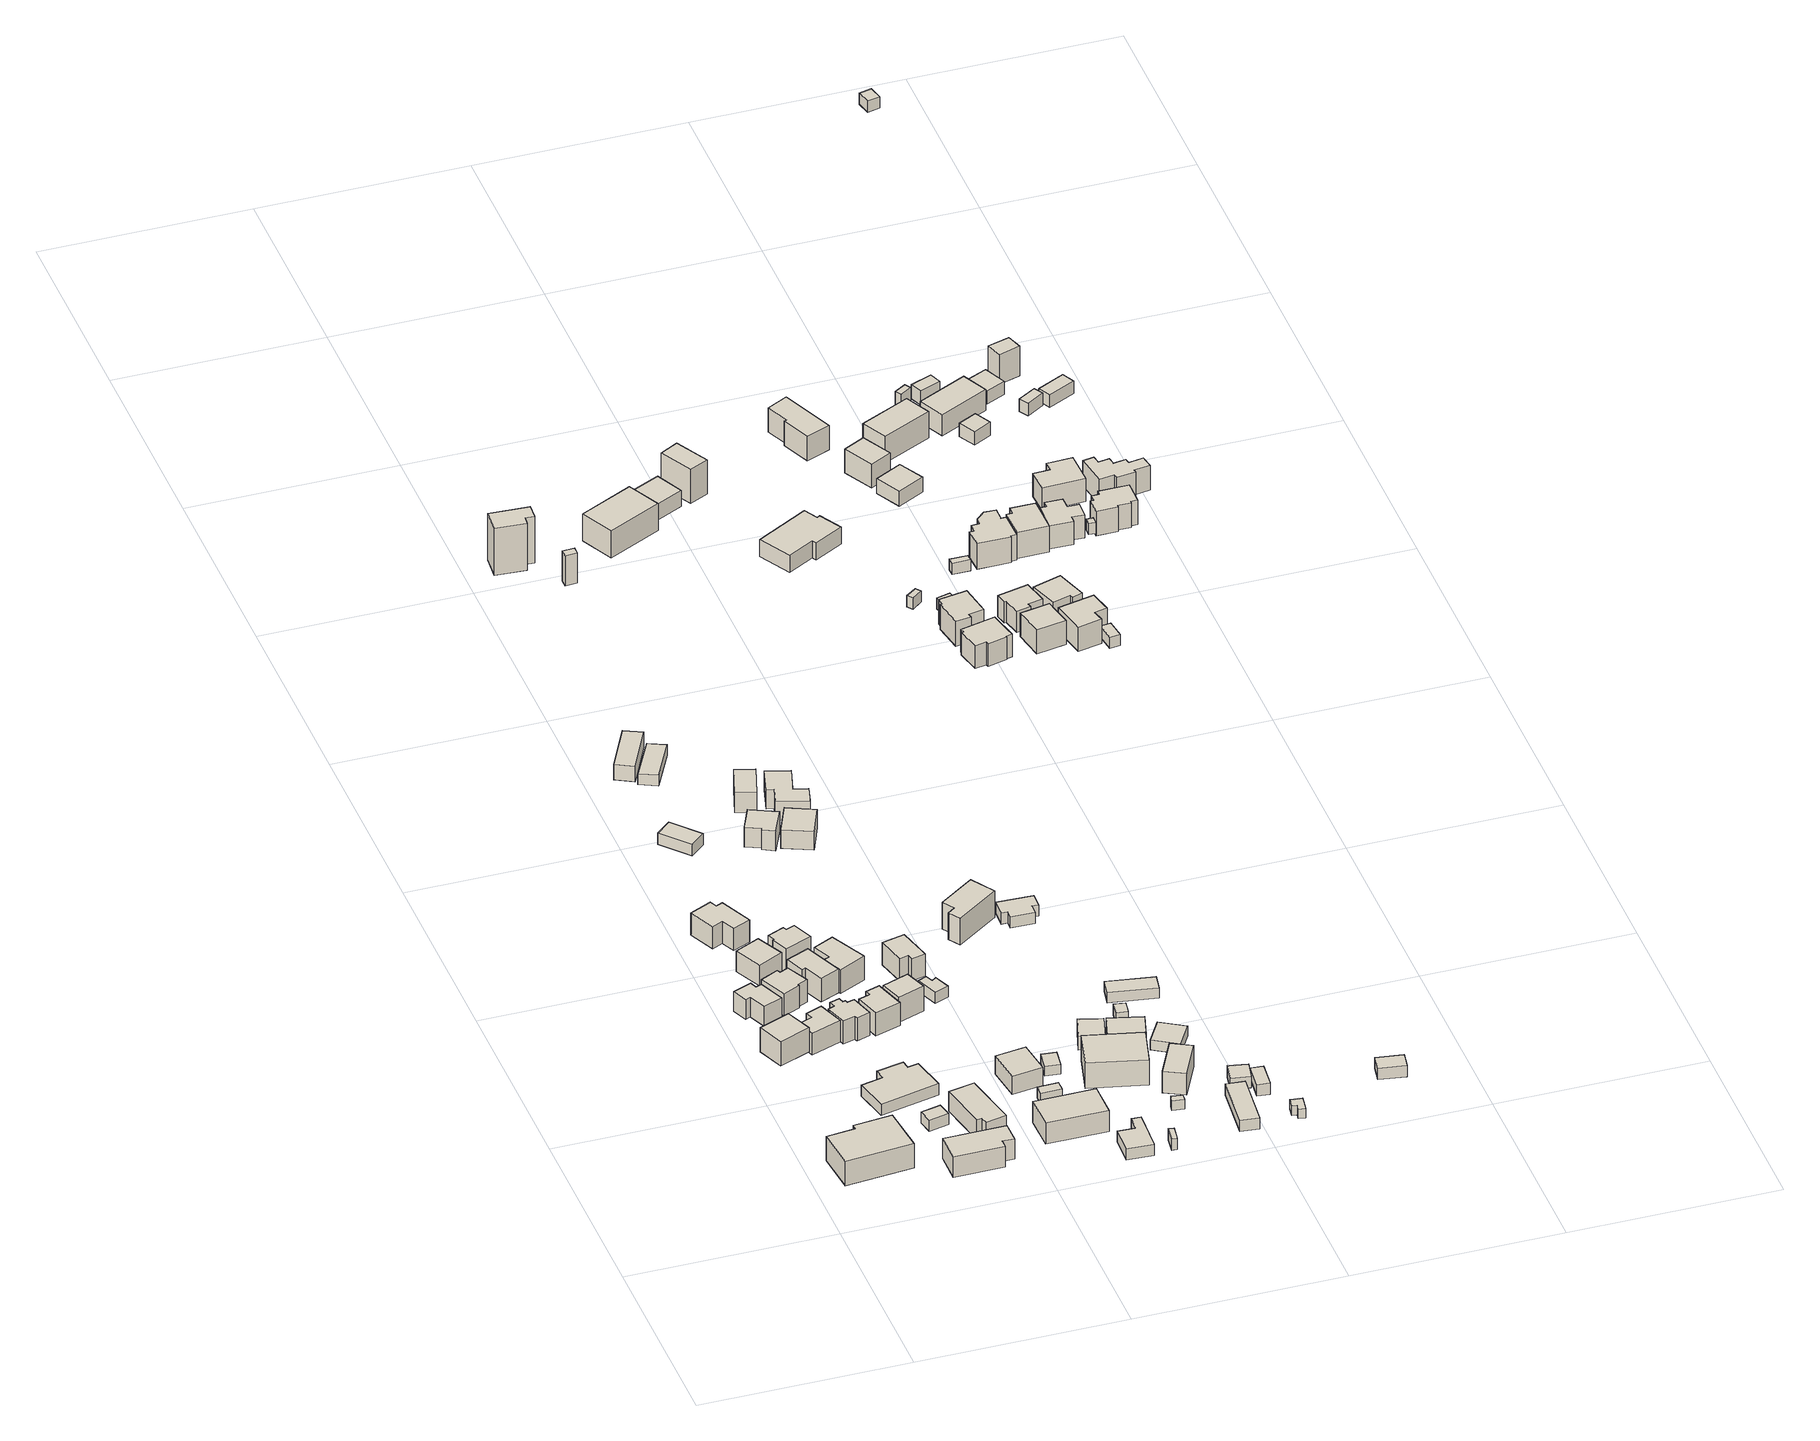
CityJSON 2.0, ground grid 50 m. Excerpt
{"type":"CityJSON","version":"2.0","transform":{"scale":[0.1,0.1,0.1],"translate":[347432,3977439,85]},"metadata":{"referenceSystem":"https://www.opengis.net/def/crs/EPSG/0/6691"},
"CityObjects":{
"building1":{"type":"Building","attributes":{"土砂災害警戒区域.現象区分":"2","土砂災害警戒区域.区域区分":"1","measuredHeight":9.1},"geometry":[{"type":"Solid","lod":"1","boundaries":[[[[0,1,2,3,4,5]],[[4,6,7,5]],[[3,8,6,4]],[[2,9,8,3]],[[1,10,9,2]],[[0,11,10,1]],[[5,7,11,0]],[[6,8,9,10,11,7]]]]}]},
"building2":{"type":"Building","attributes":{"土砂災害警戒区域.現象区分":"2","土砂災害警戒区域.区域区分":"1","measuredHeight":7.5},"geometry":[{"type":"Solid","lod":"1","boundaries":[[[[12,13,14,15]],[[14,16,17,15]],[[13,18,16,14]],[[12,19,18,13]],[[15,17,19,12]],[[16,18,19,17]]]]}]},
"building3":{"type":"Building","attributes":{"土砂災害警戒区域.現象区分":"2","土砂災害警戒区域.区域区分":"1","measuredHeight":5.2},"geometry":[{"type":"Solid","lod":"1","boundaries":[[[[20,21,22,23,24,25,26,27]],[[26,28,29,27]],[[25,30,28,26]],[[24,31,30,25]],[[23,32,31,24]],[[22,33,32,23]],[[21,34,33,22]],[[20,35,34,21]],[[27,29,35,20]],[[28,30,31,32,33,34,35,29]]]]}]},
"building4":{"type":"Building","attributes":{"土砂災害警戒区域.現象区分":"2","土砂災害警戒区域.区域区分":"1","measuredHeight":5.8},"geometry":[{"type":"Solid","lod":"1","boundaries":[[[[36,37,38,39,40,41]],[[40,42,43,41]],[[39,44,42,40]],[[38,45,44,39]],[[37,46,45,38]],[[36,47,46,37]],[[41,43,47,36]],[[42,44,45,46,47,43]]]]}]},
"building5":{"type":"Building","attributes":{"土砂災害警戒区域.現象区分":"2","土砂災害警戒区域.区域区分":"1","measuredHeight":6.8},"geometry":[{"type":"Solid","lod":"1","boundaries":[[[[48,49,50,51,52,53,54,55]],[[54,56,57,55]],[[53,58,56,54]],[[52,59,58,53]],[[51,60,59,52]],[[50,61,60,51]],[[49,62,61,50]],[[48,63,62,49]],[[55,57,63,48]],[[56,58,59,60,61,62,63,57]]]]}]},
"building6":{"type":"Building","attributes":{"土砂災害警戒区域.現象区分":"2","土砂災害警戒区域.区域区分":"1","measuredHeight":3},"geometry":[{"type":"Solid","lod":"1","boundaries":[[[[64,65,66,67,68,69,70,71]],[[70,72,73,71]],[[69,74,72,70]],[[68,75,74,69]],[[67,76,75,68]],[[66,77,76,67]],[[65,78,77,66]],[[64,79,78,65]],[[71,73,79,64]],[[72,74,75,76,77,78,79,73]]]]}]},
"building7":{"type":"Building","attributes":{"土砂災害警戒区域.現象区分":"2","土砂災害警戒区域.区域区分":"1","measuredHeight":3},"geometry":[{"type":"Solid","lod":"1","boundaries":[[[[80,81,82,83]],[[82,84,85,83]],[[81,86,84,82]],[[80,87,86,81]],[[83,85,87,80]],[[84,86,87,85]]]]}]},
"building8":{"type":"Building","attributes":{"土砂災害警戒区域.現象区分":"2","土砂災害警戒区域.区域区分":"1","measuredHeight":7.6},"geometry":[{"type":"Solid","lod":"1","boundaries":[[[[88,89,90,91,92,93]],[[92,94,95,93]],[[91,96,94,92]],[[90,97,96,91]],[[89,98,97,90]],[[88,99,98,89]],[[93,95,99,88]],[[94,96,97,98,99,95]]]]}]},
"building9":{"type":"Building","attributes":{"土砂災害警戒区域.現象区分":"2","土砂災害警戒区域.区域区分":"1","measuredHeight":7.1},"geometry":[{"type":"Solid","lod":"1","boundaries":[[[[100,101,102,103]],[[102,104,105,103]],[[101,106,104,102]],[[100,107,106,101]],[[103,105,107,100]],[[104,106,107,105]]]]}]},
"building10":{"type":"Building","attributes":{"土砂災害警戒区域.現象区分":"2","土砂災害警戒区域.区域区分":"1","measuredHeight":7.3},"geometry":[{"type":"Solid","lod":"1","boundaries":[[[[108,109,110,111,112,113,114,115]],[[114,116,117,115]],[[113,118,116,114]],[[112,119,118,113]],[[111,120,119,112]],[[110,121,120,111]],[[109,122,121,110]],[[108,123,122,109]],[[115,117,123,108]],[[116,118,119,120,121,122,123,117]]]]}]},
"building11":{"type":"Building","attributes":{"土砂災害警戒区域.現象区分":"2","土砂災害警戒区域.区域区分":"1","measuredHeight":6.3},"geometry":[{"type":"Solid","lod":"1","boundaries":[[[[124,125,126,127,128,129,130,131,132,133,134,135]],[[134,136,137,135]],[[133,138,136,134]],[[132,139,138,133]],[[131,140,139,132]],[[130,141,140,131]],[[129,142,141,130]],[[128,143,142,129]],[[127,144,143,128]],[[126,145,144,127]],[[125,146,145,126]],[[124,147,146,125]],[[135,137,147,124]],[[136,138,139,140,141,142,143,144,145,146,147,137]]]]}]},
"building12":{"type":"Building","attributes":{"土砂災害警戒区域.現象区分":"2","土砂災害警戒区域.区域区分":"1","measuredHeight":7},"geometry":[{"type":"Solid","lod":"1","boundaries":[[[[148,149,150,151,152,153]],[[152,154,155,153]],[[151,156,154,152]],[[150,157,156,151]],[[149,158,157,150]],[[148,159,158,149]],[[153,155,159,148]],[[154,156,157,158,159,155]]]]}]},
"building13":{"type":"Building","attributes":{"土砂災害警戒区域.現象区分":"2","土砂災害警戒区域.区域区分":"1","measuredHeight":6.6},"geometry":[{"type":"Solid","lod":"1","boundaries":[[[[160,161,162,163,164,165]],[[164,166,167,165]],[[163,168,166,164]],[[162,169,168,163]],[[161,170,169,162]],[[160,171,170,161]],[[165,167,171,160]],[[166,168,169,170,171,167]]]]}]},
"building14":{"type":"Building","attributes":{"土砂災害警戒区域.現象区分":"2","土砂災害警戒区域.区域区分":"1","measuredHeight":6.6},"geometry":[{"type":"Solid","lod":"1","boundaries":[[[[172,173,174,175,176,177,178,179]],[[178,180,181,179]],[[177,182,180,178]],[[176,183,182,177]],[[175,184,183,176]],[[174,185,184,175]],[[173,186,185,174]],[[172,187,186,173]],[[179,181,187,172]],[[180,182,183,184,185,186,187,181]]]]}]},
"building15":{"type":"Building","attributes":{"土砂災害警戒区域.現象区分":"2","土砂災害警戒区域.区域区分":"1","measuredHeight":6.2},"geometry":[{"type":"Solid","lod":"1","boundaries":[[[[188,189,190,191,192,193]],[[192,194,195,193]],[[191,196,194,192]],[[190,197,196,191]],[[189,198,197,190]],[[188,199,198,189]],[[193,195,199,188]],[[194,196,197,198,199,195]]]]}]},
"building16":{"type":"Building","attributes":{"土砂災害警戒区域.現象区分":"2","土砂災害警戒区域.区域区分":"1","measuredHeight":6.4},"geometry":[{"type":"Solid","lod":"1","boundaries":[[[[200,201,202,203,204,205]],[[204,206,207,205]],[[203,208,206,204]],[[202,209,208,203]],[[201,210,209,202]],[[200,211,210,201]],[[205,207,211,200]],[[206,208,209,210,211,207]]]]}]},
"building17":{"type":"Building","attributes":{"土砂災害警戒区域.現象区分":"2","土砂災害警戒区域.区域区分":"1","measuredHeight":3},"geometry":[{"type":"Solid","lod":"1","boundaries":[[[[212,213,214,215]],[[214,216,217,215]],[[213,218,216,214]],[[212,219,218,213]],[[215,217,219,212]],[[216,218,219,217]]]]}]},
"building18":{"type":"Building","attributes":{"土砂災害警戒区域.現象区分":"2","土砂災害警戒区域.区域区分":"1","measuredHeight":6.8},"geometry":[{"type":"Solid","lod":"1","boundaries":[[[[220,221,222,223]],[[222,224,225,223]],[[221,226,224,222]],[[220,227,226,221]],[[223,225,227,220]],[[224,226,227,225]]]]}]},
"building19":{"type":"Building","attributes":{"土砂災害警戒区域.現象区分":"2","土砂災害警戒区域.区域区分":"1","measuredHeight":5},"geometry":[{"type":"Solid","lod":"1","boundaries":[[[[228,229,230,231]],[[230,232,233,231]],[[229,234,232,230]],[[228,235,234,229]],[[231,233,235,228]],[[232,234,235,233]]]]}]},
"building20":{"type":"Building","attributes":{"土砂災害警戒区域.現象区分":"2","土砂災害警戒区域.区域区分":"1","measuredHeight":7.9},"geometry":[{"type":"Solid","lod":"1","boundaries":[[[[236,237,238,239]],[[238,240,241,239]],[[237,242,240,238]],[[236,243,242,237]],[[239,241,243,236]],[[240,242,243,241]]]]}]},
"building21":{"type":"Building","attributes":{"土砂災害警戒区域.現象区分":"2","土砂災害警戒区域.区域区分":"1","measuredHeight":6.3},"geometry":[{"type":"Solid","lod":"1","boundaries":[[[[244,245,246,247]],[[246,248,249,247]],[[245,250,248,246]],[[244,251,250,245]],[[247,249,251,244]],[[248,250,251,249]]]]}]},
"building22":{"type":"Building","attributes":{"土砂災害警戒区域.現象区分":"2","土砂災害警戒区域.区域区分":"1","measuredHeight":2.8},"geometry":[{"type":"Solid","lod":"1","boundaries":[[[[252,253,254,255]],[[254,256,257,255]],[[253,258,256,254]],[[252,259,258,253]],[[255,257,259,252]],[[256,258,259,257]]]]}]},
"building23":{"type":"Building","attributes":{"土砂災害警戒区域.現象区分":"2","土砂災害警戒区域.区域区分":"1","measuredHeight":3},"geometry":[{"type":"Solid","lod":"1","boundaries":[[[[260,261,262,263]],[[262,264,265,263]],[[261,266,264,262]],[[260,267,266,261]],[[263,265,267,260]],[[264,266,267,265]]]]}]},
"building24":{"type":"Building","attributes":{"土砂災害警戒区域.現象区分":"2","土砂災害警戒区域.区域区分":"1","measuredHeight":3},"geometry":[{"type":"Solid","lod":"1","boundaries":[[[[268,269,270,271,272,273]],[[272,274,275,273]],[[271,276,274,272]],[[270,277,276,271]],[[269,278,277,270]],[[268,279,278,269]],[[273,275,279,268]],[[274,276,277,278,279,275]]]]}]},
"building25":{"type":"Building","attributes":{"土砂災害警戒区域.現象区分":"2","土砂災害警戒区域.区域区分":"1","measuredHeight":7.1},"geometry":[{"type":"Solid","lod":"1","boundaries":[[[[280,281,282,283,284,285]],[[284,286,287,285]],[[283,288,286,284]],[[282,289,288,283]],[[281,290,289,282]],[[280,291,290,281]],[[285,287,291,280]],[[286,288,289,290,291,287]]]]}]},
"building26":{"type":"Building","attributes":{"土砂災害警戒区域.現象区分":"2","土砂災害警戒区域.区域区分":"1","measuredHeight":5.3},"geometry":[{"type":"Solid","lod":"1","boundaries":[[[[292,293,294,295,296,297]],[[296,298,299,297]],[[295,300,298,296]],[[294,301,300,295]],[[293,302,301,294]],[[292,303,302,293]],[[297,299,303,292]],[[298,300,301,302,303,299]]]]}]},
"building27":{"type":"Building","attributes":{"土砂災害警戒区域.現象区分":"2","土砂災害警戒区域.区域区分":"1","measuredHeight":2.6},"geometry":[{"type":"Solid","lod":"1","boundaries":[[[[304,305,306,307]],[[306,308,309,307]],[[305,310,308,306]],[[304,311,310,305]],[[307,309,311,304]],[[308,310,311,309]]]]}]},
"building28":{"type":"Building","attributes":{"土砂災害警戒区域.現象区分":"2","土砂災害警戒区域.区域区分":"1","measuredHeight":3},"geometry":[{"type":"Solid","lod":"1","boundaries":[[[[312,313,314,315,316,317]],[[316,318,319,317]],[[315,320,318,316]],[[314,321,320,315]],[[313,322,321,314]],[[312,323,322,313]],[[317,319,323,312]],[[318,320,321,322,323,319]]]]}]},
"building29":{"type":"Building","attributes":{"土砂災害警戒区域.現象区分":"2","土砂災害警戒区域.区域区分":"1","measuredHeight":5.4},"geometry":[{"type":"Solid","lod":"1","boundaries":[[[[324,325,326,327]],[[326,328,329,327]],[[325,330,328,326]],[[324,331,330,325]],[[327,329,331,324]],[[328,330,331,329]]]]}]},
"building30":{"type":"Building","attributes":{"土砂災害警戒区域.現象区分":"2","土砂災害警戒区域.区域区分":"1","measuredHeight":6.9},"geometry":[{"type":"Solid","lod":"1","boundaries":[[[[332,333,334,335]],[[334,336,337,335]],[[333,338,336,334]],[[332,339,338,333]],[[335,337,339,332]],[[336,338,339,337]]]]}]},
"building31":{"type":"Building","attributes":{"measuredHeight":12.6},"geometry":[{"type":"Solid","lod":"1","boundaries":[[[[340,341,342,343,344,345]],[[344,346,347,345]],[[343,348,346,344]],[[342,349,348,343]],[[341,350,349,342]],[[340,351,350,341]],[[345,347,351,340]],[[346,348,349,350,351,347]]]]}]},
"building32":{"type":"Building","attributes":{"土砂災害警戒区域.現象区分":"2","土砂災害警戒区域.区域区分":"1","measuredHeight":3},"geometry":[{"type":"Solid","lod":"1","boundaries":[[[[352,353,354,355]],[[354,356,357,355]],[[353,358,356,354]],[[352,359,358,353]],[[355,357,359,352]],[[356,358,359,357]]]]}]},
"building33":{"type":"Building","attributes":{"土砂災害警戒区域.現象区分":"2","土砂災害警戒区域.区域区分":"1","measuredHeight":7},"geometry":[{"type":"Solid","lod":"1","boundaries":[[[[360,361,362,363,364,365,366,367]],[[366,368,369,367]],[[365,370,368,366]],[[364,371,370,365]],[[363,372,371,364]],[[362,373,372,363]],[[361,374,373,362]],[[360,375,374,361]],[[367,369,375,360]],[[368,370,371,372,373,374,375,369]]]]}]},
"building34":{"type":"Building","attributes":{"土砂災害警戒区域.現象区分":"2","土砂災害警戒区域.区域区分":"1","measuredHeight":8.1},"geometry":[{"type":"Solid","lod":"1","boundaries":[[[[376,377,378,379]],[[378,380,381,379]],[[377,382,380,378]],[[376,383,382,377]],[[379,381,383,376]],[[380,382,383,381]]]]}]},
"building35":{"type":"Building","attributes":{"土砂災害警戒区域.現象区分":"2","土砂災害警戒区域.区域区分":"1","measuredHeight":4.3},"geometry":[{"type":"Solid","lod":"1","boundaries":[[[[384,385,386,387]],[[386,388,389,387]],[[385,390,388,386]],[[384,391,390,385]],[[387,389,391,384]],[[388,390,391,389]]]]}]},
"building36":{"type":"Building","attributes":{"土砂災害警戒区域.現象区分":"2","土砂災害警戒区域.区域区分":"1","measuredHeight":8.1},"geometry":[{"type":"Solid","lod":"1","boundaries":[[[[392,393,394,395]],[[394,396,397,395]],[[393,398,396,394]],[[392,399,398,393]],[[395,397,399,392]],[[396,398,399,397]]]]}]},
"building37":{"type":"Building","attributes":{"土砂災害警戒区域.現象区分":"2","土砂災害警戒区域.区域区分":"1","measuredHeight":9.4},"geometry":[{"type":"Solid","lod":"1","boundaries":[[[[400,401,402,403,404,405]],[[404,406,407,405]],[[403,408,406,404]],[[402,409,408,403]],[[401,410,409,402]],[[400,411,410,401]],[[405,407,411,400]],[[406,408,409,410,411,407]]]]}]},
"building38":{"type":"Building","attributes":{"土砂災害警戒区域.現象区分":"2","土砂災害警戒区域.区域区分":"1","measuredHeight":2.5},"geometry":[{"type":"Solid","lod":"1","boundaries":[[[[412,413,414,415]],[[414,416,417,415]],[[413,418,416,414]],[[412,419,418,413]],[[415,417,419,412]],[[416,418,419,417]]]]}]},
"building39":{"type":"Building","attributes":{"土砂災害警戒区域.現象区分":"2","土砂災害警戒区域.区域区分":"1","measuredHeight":6.5},"geometry":[{"type":"Solid","lod":"1","boundaries":[[[[420,421,422,423]],[[422,424,425,423]],[[421,426,424,422]],[[420,427,426,421]],[[423,425,427,420]],[[424,426,427,425]]]]}]},
"building40":{"type":"Building","attributes":{"土砂災害警戒区域.現象区分":"2","土砂災害警戒区域.区域区分":"1","measuredHeight":6.9},"geometry":[{"type":"Solid","lod":"1","boundaries":[[[[428,429,430,431]],[[430,432,433,431]],[[429,434,432,430]],[[428,435,434,429]],[[431,433,435,428]],[[432,434,435,433]]]]}]},
"building41":{"type":"Building","attributes":{"土砂災害警戒区域.現象区分":"2","土砂災害警戒区域.区域区分":"1","measuredHeight":3},"geometry":[{"type":"Solid","lod":"1","boundaries":[[[[436,437,438,439]],[[438,440,441,439]],[[437,442,440,438]],[[436,443,442,437]],[[439,441,443,436]],[[440,442,443,441]]]]}]},
"building42":{"type":"Building","attributes":{"土砂災害警戒区域.現象区分":"2","土砂災害警戒区域.区域区分":"1","measuredHeight":3},"geometry":[{"type":"Solid","lod":"1","boundaries":[[[[444,445,446,447,448,449,450,451]],[[450,452,453,451]],[[449,454,452,450]],[[448,455,454,449]],[[447,456,455,448]],[[446,457,456,447]],[[445,458,457,446]],[[444,459,458,445]],[[451,453,459,444]],[[452,454,455,456,457,458,459,453]]]]}]},
"building43":{"type":"Building","attributes":{"土砂災害警戒区域.現象区分":"2","土砂災害警戒区域.区域区分":"1","measuredHeight":3},"geometry":[{"type":"Solid","lod":"1","boundaries":[[[[460,461,462,463]],[[462,464,465,463]],[[461,466,464,462]],[[460,467,466,461]],[[463,465,467,460]],[[464,466,467,465]]]]}]},
"building44":{"type":"Building","attributes":{"土砂災害警戒区域.現象区分":"2","土砂災害警戒区域.区域区分":"1","measuredHeight":2.7},"geometry":[{"type":"Solid","lod":"1","boundaries":[[[[468,469,470,471]],[[470,472,473,471]],[[469,474,472,470]],[[468,475,474,469]],[[471,473,475,468]],[[472,474,475,473]]]]}]},
"building45":{"type":"Building","attributes":{"土砂災害警戒区域.現象区分":"2","土砂災害警戒区域.区域区分":"1","measuredHeight":2.8},"geometry":[{"type":"Solid","lod":"1","boundaries":[[[[476,477,478,479]],[[478,480,481,479]],[[477,482,480,478]],[[476,483,482,477]],[[479,481,483,476]],[[480,482,483,481]]]]}]},
"building46":{"type":"Building","attributes":{"measuredHeight":10.8},"geometry":[{"type":"Solid","lod":"1","boundaries":[[[[484,485,486,487]],[[486,488,489,487]],[[485,490,488,486]],[[484,491,490,485]],[[487,489,491,484]],[[488,490,491,489]]]]}]},
"building47":{"type":"Building","attributes":{"土砂災害警戒区域.現象区分":"2","土砂災害警戒区域.区域区分":"1","measuredHeight":3},"geometry":[{"type":"Solid","lod":"1","boundaries":[[[[492,493,494,495]],[[494,496,497,495]],[[493,498,496,494]],[[492,499,498,493]],[[495,497,499,492]],[[496,498,499,497]]]]}]},
"building48":{"type":"Building","attributes":{"土砂災害警戒区域.現象区分":"2","土砂災害警戒区域.区域区分":"1","measuredHeight":3},"geometry":[{"type":"Solid","lod":"1","boundaries":[[[[500,501,502,503]],[[502,504,505,503]],[[501,506,504,502]],[[500,507,506,501]],[[503,505,507,500]],[[504,506,507,505]]]]}]},
"building49":{"type":"Building","attributes":{"土砂災害警戒区域.現象区分":"2","土砂災害警戒区域.区域区分":"1","measuredHeight":2.5},"geometry":[{"type":"Solid","lod":"1","boundaries":[[[[508,509,510,511,512,513]],[[512,514,515,513]],[[511,516,514,512]],[[510,517,516,511]],[[509,518,517,510]],[[508,519,518,509]],[[513,515,519,508]],[[514,516,517,518,519,515]]]]}]},
"building50":{"type":"Building","attributes":{"measuredHeight":5.1},"geometry":[{"type":"Solid","lod":"1","boundaries":[[[[520,521,522,523]],[[522,524,525,523]],[[521,526,524,522]],[[520,527,526,521]],[[523,525,527,520]],[[524,526,527,525]]]]}]},
"building51":{"type":"Building","attributes":{"measuredHeight":9.2},"geometry":[{"type":"Solid","lod":"1","boundaries":[[[[528,529,530,531]],[[530,532,533,531]],[[529,534,532,530]],[[528,535,534,529]],[[531,533,535,528]],[[532,534,535,533]]]]}]},
"building52":{"type":"Building","attributes":{"土砂災害警戒区域.現象区分":"2","土砂災害警戒区域.区域区分":"1","measuredHeight":3},"geometry":[{"type":"Solid","lod":"1","boundaries":[[[[536,537,538,539]],[[538,540,541,539]],[[537,542,540,538]],[[536,543,542,537]],[[539,541,543,536]],[[540,542,543,541]]]]}]},
"building53":{"type":"Building","attributes":{"土砂災害警戒区域.現象区分":"2","土砂災害警戒区域.区域区分":"1","measuredHeight":5.6},"geometry":[{"type":"Solid","lod":"1","boundaries":[[[[544,545,546,547,548,549,550,551]],[[550,552,553,551]],[[549,554,552,550]],[[548,555,554,549]],[[547,556,555,548]],[[546,557,556,547]],[[545,558,557,546]],[[544,559,558,545]],[[551,553,559,544]],[[552,554,555,556,557,558,559,553]]]]}]},
"building54":{"type":"Building","attributes":{"土砂災害警戒区域.現象区分":"2","土砂災害警戒区域.区域区分":"1","measuredHeight":3},"geometry":[{"type":"Solid","lod":"1","boundaries":[[[[560,561,562,563]],[[562,564,565,563]],[[561,566,564,562]],[[560,567,566,561]],[[563,565,567,560]],[[564,566,567,565]]]]}]},
"building55":{"type":"Building","attributes":{"土砂災害警戒区域.現象区分":"2","土砂災害警戒区域.区域区分":"1","measuredHeight":7.2},"geometry":[{"type":"Solid","lod":"1","boundaries":[[[[568,569,570,571,572,573,574,575,576,577]],[[576,578,579,577]],[[575,580,578,576]],[[574,581,580,575]],[[573,582,581,574]],[[572,583,582,573]],[[571,584,583,572]],[[570,585,584,571]],[[569,586,585,570]],[[568,587,586,569]],[[577,579,587,568]],[[578,580,581,582,583,584,585,586,587,579]]]]}]},
"building56":{"type":"Building","attributes":{"土砂災害警戒区域.現象区分":"2","土砂災害警戒区域.区域区分":"1","measuredHeight":7.4},"geometry":[{"type":"Solid","lod":"1","boundaries":[[[[588,589,590,591,592,593,594,595]],[[594,596,597,595]],[[593,598,596,594]],[[592,599,598,593]],[[591,600,599,592]],[[590,601,600,591]],[[589,602,601,590]],[[588,603,602,589]],[[595,597,603,588]],[[596,598,599,600,601,602,603,597]]]]}]},
"building57":{"type":"Building","attributes":{"土砂災害警戒区域.現象区分":"2","土砂災害警戒区域.区域区分":"1","measuredHeight":3},"geometry":[{"type":"Solid","lod":"1","boundaries":[[[[604,605,606,607]],[[606,608,609,607]],[[605,610,608,606]],[[604,611,610,605]],[[607,609,611,604]],[[608,610,611,609]]]]}]},
"building58":{"type":"Building","attributes":{"measuredHeight":9.1},"geometry":[{"type":"Solid","lod":"1","boundaries":[[[[612,613,614,615,616,617]],[[616,618,619,617]],[[615,620,618,616]],[[614,621,620,615]],[[613,622,621,614]],[[612,623,622,613]],[[617,619,623,612]],[[618,620,621,622,623,619]]]]}]},
"building59":{"type":"Building","attributes":{"土砂災害警戒区域.現象区分":"2","土砂災害警戒区域.区域区分":"1","measuredHeight":7.3},"geometry":[{"type":"Solid","lod":"1","boundaries":[[[[624,625,626,627]],[[626,628,629,627]],[[625,630,628,626]],[[624,631,630,625]],[[627,629,631,624]],[[628,630,631,629]]]]}]},
"building60":{"type":"Building","attributes":{"土砂災害警戒区域.現象区分":"2","土砂災害警戒区域.区域区分":"1","measuredHeight":5.7},"geometry":[{"type":"Solid","lod":"1","boundaries":[[[[632,633,634,635,636,637,638,639]],[[638,640,641,639]],[[637,642,640,638]],[[636,643,642,637]],[[635,644,643,636]],[[634,645,644,635]],[[633,646,645,634]],[[632,647,646,633]],[[639,641,647,632]],[[640,642,643,644,645,646,647,641]]]]}]},
"building61":{"type":"Building","attributes":{"土砂災害警戒区域.現象区分":"2","土砂災害警戒区域.区域区分":"1","measuredHeight":3},"geometry":[{"type":"Solid","lod":"1","boundaries":[[[[648,649,650,651]],[[650,652,653,651]],[[649,654,652,650]],[[648,655,654,649]],[[651,653,655,648]],[[652,654,655,653]]]]}]},
"building62":{"type":"Building","attributes":{"measuredHeight":7.2},"geometry":[{"type":"Solid","lod":"1","boundaries":[[[[656,657,658,659]],[[658,660,661,659]],[[657,662,660,658]],[[656,663,662,657]],[[659,661,663,656]],[[660,662,663,661]]]]}]},
"building63":{"type":"Building","attributes":{"土砂災害警戒区域.現象区分":"2","土砂災害警戒区域.区域区分":"1","measuredHeight":4},"geometry":[{"type":"Solid","lod":"1","boundaries":[[[[664,665,666,667]],[[666,668,669,667]],[[665,670,668,666]],[[664,671,670,665]],[[667,669,671,664]],[[668,670,671,669]]]]}]},
"building64":{"type":"Building","attributes":{"土砂災害警戒区域.現象区分":"2","土砂災害警戒区域.区域区分":"1","measuredHeight":7.2},"geometry":[{"type":"Solid","lod":"1","boundaries":[[[[672,673,674,675,676,677]],[[676,678,679,677]],[[675,680,678,676]],[[674,681,680,675]],[[673,682,681,674]],[[672,683,682,673]],[[677,679,683,672]],[[678,680,681,682,683,679]]]]}]},
"building65":{"type":"Building","attributes":{"土砂災害警戒区域.現象区分":"2","土砂災害警戒区域.区域区分":"1","measuredHeight":7.2},"geometry":[{"type":"Solid","lod":"1","boundaries":[[[[684,685,686,687,688,689]],[[688,690,691,689]],[[687,692,690,688]],[[686,693,692,687]],[[685,694,693,686]],[[684,695,694,685]],[[689,691,695,684]],[[690,692,693,694,695,691]]]]}]},
"building66":{"type":"Building","attributes":{"土砂災害警戒区域.現象区分":"2","土砂災害警戒区域.区域区分":"1","measuredHeight":8.1},"geometry":[{"type":"Solid","lod":"1","boundaries":[[[[696,697,698,699,700,701,702,703,704,705,706,707,708]],[[707,709,710,708]],[[706,711,709,707]],[[705,712,711,706]],[[704,713,712,705]],[[703,714,713,704]],[[702,715,714,703]],[[701,716,715,702]],[[700,717,716,701]],[[699,718,717,700]],[[698,719,718,699]],[[697,720,719,698]],[[696,721,720,697]],[[708,710,721,696]],[[709,711,712,713,714,715,716,717,718,719,720,721,710]]]]}]},
"building67":{"type":"Building","attributes":{"土砂災害警戒区域.現象区分":"2","土砂災害警戒区域.区域区分":"1","measuredHeight":3},"geometry":[{"type":"Solid","lod":"1","boundaries":[[[[722,723,724,725]],[[724,726,727,725]],[[723,728,726,724]],[[722,729,728,723]],[[725,727,729,722]],[[726,728,729,727]]]]}]},
"building68":{"type":"Building","attributes":{"measuredHeight":8},"geometry":[{"type":"Solid","lod":"1","boundaries":[[[[730,731,732,733]],[[732,734,735,733]],[[731,736,734,732]],[[730,737,736,731]],[[733,735,737,730]],[[734,736,737,735]]]]}]},
"building69":{"type":"Building","attributes":{"土砂災害警戒区域.現象区分":"2","土砂災害警戒区域.区域区分":"1","measuredHeight":7.8},"geometry":[{"type":"Solid","lod":"1","boundaries":[[[[738,739,740,741,742,743]],[[742,744,745,743]],[[741,746,744,742]],[[740,747,746,741]],[[739,748,747,740]],[[738,749,748,739]],[[743,745,749,738]],[[744,746,747,748,749,745]]]]}]},
"building70":{"type":"Building","attributes":{"measuredHeight":5.7},"geometry":[{"type":"Solid","lod":"1","boundaries":[[[[750,751,752,753]],[[752,754,755,753]],[[751,756,754,752]],[[750,757,756,751]],[[753,755,757,750]],[[754,756,757,755]]]]}]},
"building71":{"type":"Building","attributes":{"measuredHeight":6.3},"geometry":[{"type":"Solid","lod":"1","boundaries":[[[[758,759,760,761,762,763,764,765,766,767]],[[766,768,769,767]],[[765,770,768,766]],[[764,771,770,765]],[[763,772,771,764]],[[762,773,772,763]],[[761,774,773,762]],[[760,775,774,761]],[[759,776,775,760]],[[758,777,776,759]],[[767,769,777,758]],[[768,770,771,772,773,774,775,776,777,769]]]]}]},
"building72":{"type":"Building","attributes":{"measuredHeight":3.8},"geometry":[{"type":"Solid","lod":"1","boundaries":[[[[778,779,780,781]],[[780,782,783,781]],[[779,784,782,780]],[[778,785,784,779]],[[781,783,785,778]],[[782,784,785,783]]]]}]},
"building73":{"type":"Building","attributes":{"measuredHeight":7.7},"geometry":[{"type":"Solid","lod":"1","boundaries":[[[[786,787,788,789]],[[788,790,791,789]],[[787,792,790,788]],[[786,793,792,787]],[[789,791,793,786]],[[790,792,793,791]]]]}]},
"building74":{"type":"Building","attributes":{"measuredHeight":3.6},"geometry":[{"type":"Solid","lod":"1","boundaries":[[[[794,795,796,797]],[[796,798,799,797]],[[795,800,798,796]],[[794,801,800,795]],[[797,799,801,794]],[[798,800,801,799]]]]}]},
"building75":{"type":"Building","attributes":{"measuredHeight":3},"geometry":[{"type":"Solid","lod":"1","boundaries":[[[[802,803,804,805]],[[804,806,807,805]],[[803,808,806,804]],[[802,809,808,803]],[[805,807,809,802]],[[806,808,809,807]]]]}]},
"building76":{"type":"Building","attributes":{"measuredHeight":8.2},"geometry":[{"type":"Solid","lod":"1","boundaries":[[[[810,811,812,813,814,815]],[[814,816,817,815]],[[813,818,816,814]],[[812,819,818,813]],[[811,820,819,812]],[[810,821,820,811]],[[815,817,821,810]],[[816,818,819,820,821,817]]]]}]},
"building77":{"type":"Building","attributes":{"measuredHeight":7.1},"geometry":[{"type":"Solid","lod":"1","boundaries":[[[[822,823,824,825,826,827,828,829,830,831,832,833]],[[832,834,835,833]],[[831,836,834,832]],[[830,837,836,831]],[[829,838,837,830]],[[828,839,838,829]],[[827,840,839,828]],[[826,841,840,827]],[[825,842,841,826]],[[824,843,842,825]],[[823,844,843,824]],[[822,845,844,823]],[[833,835,845,822]],[[834,836,837,838,839,840,841,842,843,844,845,835]]]]}]},
"building78":{"type":"Building","attributes":{"measuredHeight":3.5},"geometry":[{"type":"Solid","lod":"1","boundaries":[[[[846,847,848,849]],[[848,850,851,849]],[[847,852,850,848]],[[846,853,852,847]],[[849,851,853,846]],[[850,852,853,851]]]]}]},
"building79":{"type":"Building","attributes":{"measuredHeight":3.4},"geometry":[{"type":"Solid","lod":"1","boundaries":[[[[854,855,856,857]],[[856,858,859,857]],[[855,860,858,856]],[[854,861,860,855]],[[857,859,861,854]],[[858,860,861,859]]]]}]},
"building80":{"type":"Building","attributes":{"measuredHeight":8},"geometry":[{"type":"Solid","lod":"1","boundaries":[[[[862,863,864,865]],[[864,866,867,865]],[[863,868,866,864]],[[862,869,868,863]],[[865,867,869,862]],[[866,868,869,867]]]]}]},
"building81":{"type":"Building","attributes":{"measuredHeight":6.7},"geometry":[{"type":"Solid","lod":"1","boundaries":[[[[870,871,872,873,874,875,876,877,878,879,880,881,882,883]],[[882,884,885,883]],[[881,886,884,882]],[[880,887,886,881]],[[879,888,887,880]],[[878,889,888,879]],[[877,890,889,878]],[[876,891,890,877]],[[875,892,891,876]],[[874,893,892,875]],[[873,894,893,874]],[[872,895,894,873]],[[871,896,895,872]],[[870,897,896,871]],[[883,885,897,870]],[[884,886,887,888,889,890,891,892,893,894,895,896,897,885]]]]}]},
"building82":{"type":"Building","attributes":{"measuredHeight":3.4},"geometry":[{"type":"Solid","lod":"1","boundaries":[[[[898,899,900,901]],[[900,902,903,901]],[[899,904,902,900]],[[898,905,904,899]],[[901,903,905,898]],[[902,904,905,903]]]]}]},
"building83":{"type":"Building","attributes":{"measuredHeight":3},"geometry":[{"type":"Solid","lod":"1","boundaries":[[[[906,907,908,909]],[[908,910,911,909]],[[907,912,910,908]],[[906,913,912,907]],[[909,911,913,906]],[[910,912,913,911]]]]}]}
},
"vertices":[
[185,195,86],[196,79,86],[33,64,86],[23,166,86],[93,173,86],[92,186,86],[93,173,151],[92,186,151],[23,166,151],[33,64,151],[196,79,151],[185,195,151],
[114,551,92],[38,521,92],[13,585,92],[88,615,92],[13,585,157],[88,615,157],[38,521,157],[114,551,157],
[52,767,89],[59,750,89],[73,756,89],[99,694,89],[53,675,89],[35,717,89],[22,712,89],[7,749,89],[22,712,142],[7,749,142],[35,717,142],[53,675,142],[99,694,142],[73,756,142],[59,750,142],[52,767,142],
[169,632,88],[192,569,88],[118,542,88],[102,587,88],[136,600,88],[130,617,88],[136,600,146],[130,617,146],[102,587,146],[118,542,146],[192,569,146],[169,632,146],
[77,768,85],[121,790,85],[125,781,85],[146,791,85],[172,736,85],[147,725,85],[149,721,85],[108,702,85],[149,721,145],[108,702,145],[147,725,145],[172,736,145],[146,791,145],[125,781,145],[121,790,145],[77,768,145],
[286,419,85],[289,399,85],[315,404,85],[334,319,85],[190,286,85],[172,368,85],[226,380,85],[221,406,85],[226,380,115],[221,406,115],[172,368,115],[190,286,115],[334,319,115],[315,404,115],[289,399,115],[286,419,115],
[314,249,80],[321,214,80],[273,204,80],[266,239,80],[273,204,110],[266,239,110],[321,214,110],[314,249,110],
[422,116,67],[422,64,67],[394,64,67],[394,43,67],[274,43,67],[274,116,67],[274,43,122],[274,116,122],[394,43,122],[394,64,122],[422,64,122],[422,116,122],
[63,898,80],[123,926,80],[155,860,80],[95,831,80],[155,860,136],[95,831,136],[123,926,136],[63,898,136],
[85,980,75],[70,1012,75],[44,1000,75],[15,1064,75],[68,1088,75],[76,1071,75],[92,1078,75],[128,999,75],[92,1078,135],[128,999,135],[76,1071,135],[68,1088,135],[15,1064,135],[44,1000,135],[70,1012,135],[85,980,135],
[215,646,84],[219,633,84],[225,635,84],[228,628,84],[245,633,84],[262,576,84],[229,566,84],[226,573,84],[197,565,84],[181,618,84],[196,623,84],[191,639,84],[196,623,146],[191,639,146],[181,618,146],[197,565,146],[226,573,146],[229,566,146],[262,576,146],[245,633,146],[228,628,146],[225,635,146],[219,633,146],[215,646,146],
[211,847,79],[250,754,79],[203,734,79],[183,781,79],[174,777,79],[155,823,79],[174,777,143],[155,823,143],[183,781,143],[203,734,143],[250,754,143],[211,847,143],
[404,286,71],[432,149,71],[382,138,71],[378,156,71],[365,153,71],[341,273,71],[365,153,124],[341,273,124],[378,156,124],[382,138,124],[432,149,124],[404,286,124],
[186,941,75],[190,932,75],[211,941,75],[232,891,75],[167,864,75],[149,904,75],[153,906,75],[145,923,75],[153,906,141],[145,923,141],[149,904,141],[167,864,141],[232,891,141],[211,941,141],[190,932,141],[186,941,141],
[315,670,79],[338,596,79],[276,576,79],[257,637,79],[285,646,79],[281,659,79],[285,646,141],[281,659,141],[257,637,141],[276,576,141],[338,596,141],[315,670,141],
[277,877,74],[321,788,74],[256,756,74],[233,804,74],[247,810,74],[227,853,74],[247,810,138],[227,853,138],[233,804,138],[256,756,138],[321,788,138],[277,877,138],
[93,1445,69],[150,1380,69],[114,1349,69],[57,1413,69],[114,1349,99],[57,1413,99],[150,1380,99],[93,1445,99],
[387,690,74],[406,637,74],[341,614,74],[323,667,74],[341,614,142],[323,667,142],[406,637,142],[387,690,142],
[40,1665,73],[98,1778,73],[141,1758,73],[82,1643,73],[141,1758,114],[82,1643,114],[98,1778,114],[40,1665,114],
[654,194,57],[654,108,57],[508,108,57],[507,193,57],[508,108,114],[507,193,114],[654,108,114],[654,194,114],
[493,291,68],[482,375,68],[556,385,68],[567,301,68],[556,385,117],[567,301,117],[482,375,117],[493,291,117],
[182,1721,67],[128,1620,67],[87,1639,67],[141,1740,67],[87,1639,96],[141,1740,96],[128,1620,96],[182,1721,96],
[591,266,65],[591,241,65],[542,240,65],[542,265,65],[542,240,95],[542,265,95],[591,241,95],[591,266,95],
[439,718,74],[447,700,74],[458,707,74],[473,669,74],[439,656,74],[418,709,74],[439,656,104],[418,709,104],[473,669,104],[458,707,104],[447,700,104],[439,718,104],
[376,831,72],[431,844,72],[452,761,72],[418,753,72],[415,767,72],[393,762,72],[415,767,132],[393,762,132],[418,753,132],[452,761,132],[431,844,132],[376,831,132],
[325,1378,66],[294,1312,66],[266,1326,66],[268,1332,66],[233,1348,66],[261,1408,66],[233,1348,119],[261,1408,119],[268,1332,119],[266,1326,119],[294,1312,119],[325,1378,119],
[624,376,67],[618,330,67],[583,334,67],[589,380,67],[583,334,93],[589,380,93],[618,330,93],[624,376,93],
[704,76,47],[706,112,47],[729,111,47],[724,6,47],[660,9,47],[663,78,47],[660,9,77],[663,78,77],[724,6,77],[729,111,77],[706,112,77],[704,76,77],
[328,1550,60],[303,1468,60],[257,1482,60],[282,1564,60],[257,1482,114],[282,1564,114],[303,1468,114],[328,1550,114],
[339,1390,68],[406,1361,68],[373,1286,68],[306,1315,68],[373,1286,118],[306,1315,118],[406,1361,118],[339,1390,118],
[107,2433,137],[105,2396,137],[83,2397,137],[81,2376,137],[7,2381,137],[11,2439,137],[7,2381,263],[11,2439,263],[81,2376,263],[83,2397,263],[105,2396,263],[107,2433,263],
[785,53,44],[780,15,44],[767,16,44],[772,55,44],[767,16,74],[772,55,74],[780,15,74],[785,53,74],
[400,1521,62],[381,1456,62],[415,1446,62],[403,1402,62],[330,1424,62],[342,1467,62],[326,1471,62],[344,1539,62],[326,1471,113],[344,1539,113],[342,1467,113],[330,1424,113],[403,1402,113],[415,1446,113],[381,1456,113],[400,1521,113],
[818,347,54],[793,247,54],[657,280,54],[682,380,54],[657,280,122],[682,380,122],[793,247,122],[818,347,122],
[703,471,61],[759,455,61],[742,395,61],[685,410,61],[742,395,98],[685,410,98],[759,455,98],[703,471,98],
[177,2338,120],[177,2318,120],[148,2317,120],[148,2337,120],[148,2317,201],[148,2337,201],[177,2318,201],[177,2338,201],
[657,895,90],[553,822,90],[535,850,90],[553,863,90],[534,891,90],[620,951,90],[534,891,162],[620,951,162],[553,863,162],[535,850,162],[553,822,162],[657,895,162],
[844,167,45],[842,150,45],[814,154,45],[817,171,45],[814,154,71],[817,171,71],[842,150,71],[844,167,71],
[823,357,57],[743,379,57],[760,442,57],[841,420,57],[760,442,108],[841,420,108],[743,379,108],[823,357,108],
[912,294,43],[864,200,43],[816,225,43],[864,319,43],[816,225,101],[864,319,101],[864,200,101],[912,294,101],
[825,501,63],[820,468,63],[793,472,63],[798,506,63],[793,472,93],[798,506,93],[820,468,93],[825,501,93],
[743,885,106],[742,849,106],[727,850,106],[726,825,106],[669,827,106],[670,846,106],[655,846,106],[657,888,106],[655,846,136],[657,888,136],[670,846,136],[669,827,136],[726,825,136],[727,850,136],[742,849,136],[743,885,136],
[994,186,30],[980,47,30],[936,52,30],[949,191,30],[936,52,60],[949,191,60],[980,47,60],[994,186,60],
[933,398,50],[897,339,50],[839,375,50],[875,433,50],[839,375,77],[875,433,77],[897,339,77],[933,398,77],
[921,579,59],[914,538,59],[802,558,59],[809,599,59],[802,558,87],[809,599,87],[914,538,87],[921,579,87],
[367,2527,119],[406,2447,119],[277,2383,119],[238,2464,119],[277,2383,192],[238,2464,192],[406,2447,192],[367,2527,192],
[1021,245,29],[1012,199,29],[966,208,29],[975,254,29],[966,208,59],[975,254,59],[1012,199,59],[1021,245,59],
[1050,229,28],[1044,164,28],[1014,167,28],[1021,232,28],[1014,167,58],[1021,232,58],[1044,164,58],[1050,229,58],
[1096,98,26],[1090,59,26],[1074,62,26],[1076,76,26],[1064,78,26],[1067,102,26],[1064,78,51],[1067,102,51],[1076,76,51],[1074,62,51],[1090,59,51],[1096,98,51],
[381,2548,120],[450,2581,120],[482,2515,120],[413,2481,120],[482,2515,163],[413,2481,163],[450,2581,163],[381,2548,163],
[508,2623,118],[551,2543,118],[506,2520,118],[464,2599,118],[506,2520,210],[464,2599,210],[551,2543,210],[508,2623,210],
[1361,192,12],[1354,151,12],[1290,162,12],[1297,202,12],[1290,162,42],[1297,202,42],[1354,151,42],[1361,192,42],
[742,2446,50],[760,2413,50],[767,2417,50],[798,2362,50],[728,2323,50],[722,2334,50],[658,2298,50],[615,2375,50],[658,2298,96],[615,2375,96],[722,2334,96],[728,2323,96],[798,2362,96],[767,2417,96],[760,2413,96],[742,2446,96],
[892,2134,36],[901,2122,36],[876,2102,36],[866,2115,36],[876,2102,66],[866,2115,66],[901,2122,66],[892,2134,66],
[961,1843,41],[959,1850,41],[932,1844,41],[919,1901,41],[925,1902,41],[922,1913,41],[1006,1933,41],[1022,1860,41],[1007,1857,41],[1008,1854,41],[1007,1857,102],[1008,1854,102],[1022,1860,102],[1006,1933,102],[922,1913,102],[925,1902,102],[919,1901,102],[932,1844,102],[959,1850,102],[961,1843,102],
[978,2039,39],[991,1961,39],[954,1955,39],[956,1944,39],[919,1938,39],[907,2009,39],[912,2010,39],[910,2028,39],[912,2010,106],[910,2028,106],[907,2009,106],[919,1938,106],[956,1944,106],[954,1955,106],[991,1961,106],[978,2039,106],
[957,2092,38],[962,2070,38],[930,2062,38],[924,2084,38],[930,2062,68],[924,2084,68],[962,2070,68],[957,2092,68],
[773,2677,104],[780,2680,104],[756,2735,104],[806,2761,104],[861,2631,104],[803,2607,104],[861,2631,170],[803,2607,170],[806,2761,170],[756,2735,170],[780,2680,170],[773,2677,170],
[1148,1866,41],[1076,1853,41],[1063,1925,41],[1134,1938,41],[1063,1925,105],[1134,1938,105],[1076,1853,105],[1148,1866,105],
[1115,2029,40],[1129,1969,40],[1093,1961,40],[1095,1951,40],[1061,1943,40],[1051,1986,40],[1046,1985,40],[1040,2012,40],[1046,1985,97],[1040,2012,97],[1051,1986,97],[1061,1943,97],[1095,1951,97],[1093,1961,97],[1129,1969,97],[1115,2029,97],
[1039,2214,36],[1040,2197,36],[998,2197,36],[997,2214,36],[998,2197,66],[997,2214,66],[1040,2197,66],[1039,2214,66],
[929,2599,79],[967,2527,79],[915,2499,79],[877,2572,79],[915,2499,143],[877,2572,143],[967,2527,143],[929,2599,143],
[990,2531,64],[1022,2470,64],[957,2436,64],[925,2497,64],[957,2436,104],[925,2497,104],[1022,2470,104],[990,2531,104],
[1247,1880,41],[1216,1873,41],[1223,1845,41],[1165,1832,41],[1147,1916,41],[1235,1935,41],[1147,1916,106],[1235,1935,106],[1165,1832,106],[1223,1845,106],[1216,1873,106],[1247,1880,106],
[1122,2014,43],[1192,2036,43],[1217,1959,43],[1192,1951,43],[1189,1960,43],[1145,1946,43],[1189,1960,99],[1145,1946,99],[1192,1951,99],[1217,1959,99],[1192,2036,99],[1122,2014,99],
[1107,2305,35],[1135,2304,35],[1135,2272,35],[1147,2272,35],[1148,2204,35],[1134,2203,35],[1134,2199,35],[1056,2199,35],[1054,2246,35],[1065,2246,35],[1065,2267,35],[1084,2268,35],[1085,2285,35],[1084,2268,104],[1085,2285,104],[1065,2267,104],[1065,2246,104],[1054,2246,104],[1056,2199,104],[1134,2199,104],[1134,2203,104],[1148,2204,104],[1147,2272,104],[1135,2272,104],[1135,2304,104],[1107,2305,104],
[1252,1870,42],[1258,1823,42],[1233,1820,42],[1227,1867,42],[1233,1820,72],[1227,1867,72],[1258,1823,72],[1252,1870,72],
[1089,2628,85],[970,2570,85],[939,2632,85],[1059,2690,85],[939,2632,156],[1059,2690,156],[970,2570,156],[1089,2628,156],
[1226,2212,33],[1152,2211,33],[1151,2283,33],[1165,2283,33],[1165,2302,33],[1225,2302,33],[1165,2302,103],[1225,2302,103],[1165,2283,103],[1151,2283,103],[1152,2211,103],[1226,2212,103],
[1076,2752,88],[1085,2737,88],[1057,2720,88],[1048,2735,88],[1057,2720,146],[1048,2735,146],[1085,2737,146],[1076,2752,146],
[1291,2313,29],[1291,2284,29],[1319,2283,29],[1318,2242,29],[1288,2243,29],[1287,2226,29],[1231,2228,29],[1233,2299,29],[1249,2298,29],[1249,2314,29],[1249,2298,91],[1249,2314,91],[1233,2299,91],[1231,2228,91],[1287,2226,91],[1288,2243,91],[1318,2242,91],[1319,2283,91],[1291,2284,91],[1291,2313,91],
[1151,2797,86],[1162,2768,86],[1111,2747,86],[1099,2776,86],[1111,2747,124],[1099,2776,124],[1162,2768,124],[1151,2797,124],
[1244,2698,74],[1124,2640,74],[1094,2702,74],[1214,2760,74],[1094,2702,131],[1214,2760,131],[1124,2640,131],[1244,2698,131],
[1205,2654,70],[1226,2613,70],[1182,2590,70],[1160,2631,70],[1182,2590,106],[1160,2631,106],[1226,2613,106],[1205,2654,106],
[1345,2265,31],[1345,2247,31],[1329,2248,31],[1329,2265,31],[1329,2248,61],[1329,2265,61],[1345,2247,61],[1345,2265,61],
[1262,2430,24],[1302,2431,24],[1301,2456,24],[1363,2458,24],[1365,2375,24],[1264,2372,24],[1365,2375,86],[1264,2372,86],[1363,2458,86],[1301,2456,86],[1302,2431,86],[1262,2430,86],
[1445,2260,23],[1429,2260,23],[1429,2254,23],[1397,2254,23],[1397,2249,23],[1346,2249,23],[1346,2290,23],[1355,2290,23],[1354,2307,23],[1373,2307,23],[1373,2319,23],[1446,2319,23],[1373,2319,89],[1446,2319,89],[1373,2307,89],[1354,2307,89],[1355,2290,89],[1346,2290,89],[1346,2249,89],[1397,2249,89],[1397,2254,89],[1429,2254,89],[1429,2260,89],[1445,2260,89],
[1279,2804,69],[1304,2749,69],[1257,2727,69],[1232,2782,69],[1257,2727,104],[1232,2782,104],[1304,2749,104],[1279,2804,104],
[1365,2728,51],[1378,2706,51],[1335,2680,51],[1322,2702,51],[1335,2680,85],[1322,2702,85],[1378,2706,85],[1365,2728,85],
[1348,2849,63],[1360,2811,63],[1307,2795,63],[1295,2834,63],[1307,2795,143],[1295,2834,143],[1360,2811,143],[1348,2849,143],
[1513,2422,8],[1518,2391,8],[1480,2385,8],[1481,2378,8],[1435,2371,8],[1433,2382,8],[1396,2376,8],[1384,2454,8],[1412,2459,8],[1415,2439,8],[1442,2443,8],[1445,2424,8],[1475,2429,8],[1477,2416,8],[1475,2429,75],[1477,2416,75],[1445,2424,75],[1442,2443,75],[1415,2439,75],[1412,2459,75],[1384,2454,75],[1396,2376,75],[1433,2382,75],[1435,2371,75],[1481,2378,75],[1480,2385,75],[1518,2391,75],[1513,2422,75],
[1446,2773,39],[1461,2742,39],[1395,2710,39],[1380,2740,39],[1395,2710,73],[1380,2740,73],[1461,2742,73],[1446,2773,73],
[1403,3950,10],[1411,3916,10],[1381,3909,10],[1373,3943,10],[1381,3909,40],[1373,3943,40],[1411,3916,40],[1403,3950,40]
]}
